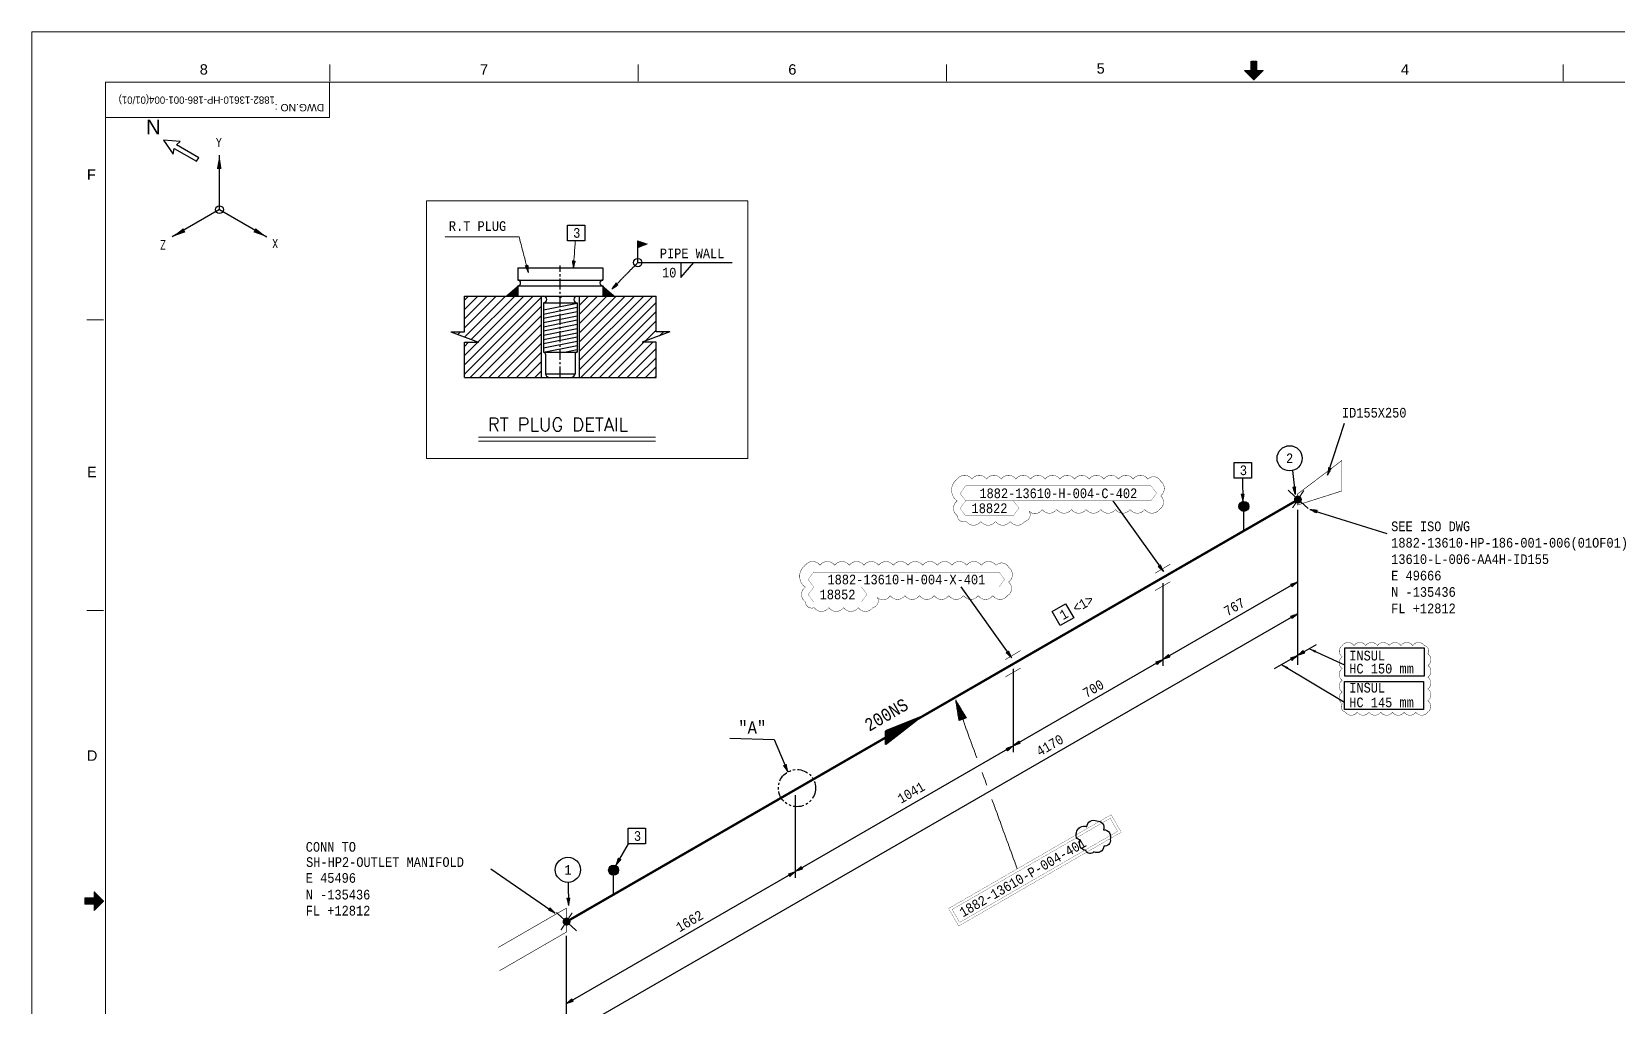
# Model space of a CAD drawing. Header units: inches. Extents: x 1047 to 1888, y -10 to 584.
# Drawn here: x 1047 to 1588, y 251 to 584 of the extents above; entities that cross this region are included whole.
import ezdxf
from ezdxf.enums import TextEntityAlignment as Align

# ---------------------------------------------------------------- set-up
doc = ezdxf.new("R2010")
doc.units = ezdxf.units.IN
doc.header["$MEASUREMENT"] = 0
for name, pattern in [('CENTER', [2, 1.25, -0.25, 0.25, -0.25]), ('Dashed', [4.18782, 2.09391, -2.09391]), ('PHANTOM2', [1.25, 0.625, -0.125, 0.125, -0.125, 0.125, -0.125]), ('Solid', [1, 1, 0])]:
    doc.linetypes.add(name, pattern=pattern)
for name, color, linetype in [('1', 7, 'Continuous'), ('2', 2, 'Continuous'), ('3', 7, 'Continuous'), ('4', 7, 'Continuous'), ('BG 0 -1', 7, 'Continuous'), ('Border', 7, 'Continuous'), ('CO', 7, 'Continuous'), ('DIM-LINES', 7, 'Continuous'), ('DIM-TEXT', 7, 'Continuous'), ('FITTINGS', 7, 'Continuous'), ('FRAME', 7, 'Continuous'), ('ISO-TEXT', 7, 'Continuous'), ('NOZZLES', 7, 'Continuous'), ('Rev.4', 6, 'Continuous'), ('WELDS', 7, 'Continuous')]:
    doc.layers.add(name, color=color, linetype=linetype)
for name, color, linetype, lineweight in [('materialLabel', 2, 'Solid', 13), ('spool', 2, 'Solid', 13), ('weldCyanLabel', 4, 'Solid', 13), ('weldDimension', 2, 'Solid', 13)]:
    doc.layers.add(name, color=color, linetype=linetype, lineweight=lineweight)
doc.styles.add('Arial', font='arial.ttf')
doc.styles.add('fixedText', font='MONOTXT8.shx', dxfattribs={"width": 0.85})
doc.styles.add('MONOTXT', font='MONOTXT.shx', dxfattribs={"width": 0.8})
doc.styles.add('ROMANS', font='romans.shx', dxfattribs={"width": 0.8})
doc.styles.get("Standard").update_dxf_attribs({"font": 'arial.ttf'})
doc.dimstyles.new('ISO-25', dxfattribs={"dimtxt": 2.5, "dimasz": 2.5, "dimexe": 1.25, "dimexo": 0.625, "dimtad": 1, "dimtxsty": 'Standard', "dimcen": 2.5, "dimclre": 4, "dimadec": 0, "dimazin": 0, "dimtfac": 1, "dimtmove": 0, "dimatfit": 3, "dimfxl": 1, "dimarcsym": 0})

# ---------------------------------------------------------------- blocks, each defined once
blk = doc.blocks.new('block35')
at = {"layer": 'FITTINGS', "color": 2, "linetype": 'ByBlock', "const_width": 0.2}
for points in [[(-5.2, -3.1), (0, 0)], [(0, -6), (-5.2, -9)]]:
    blk.add_lwpolyline(points, dxfattribs=at)
at = {"flags": 1}
for tag in ['Tag', 'Pipe Ref', 'Description', 'UCI', 'Key']:
    blk.add_attdef(tag, (0, 0), '', height=1, dxfattribs=at)
blk = doc.blocks.new('block36')
at = {"layer": 'FITTINGS', "color": 2, "linetype": 'ByBlock', "const_width": 0.2}
for points in [[(-5.2, -3.1), (0, 0)], [(0, -6), (-5.2, -9)]]:
    blk.add_lwpolyline(points, dxfattribs=at)
at = {"flags": 1}
for tag in ['Tag', 'Pipe Ref', 'Description', 'UCI', 'Key']:
    blk.add_attdef(tag, (0, 0), '', height=1, dxfattribs=at)
blk = doc.blocks.new('block48')
at = {"layer": 'FITTINGS', "color": 2, "linetype": 'ByBlock', "const_width": 0.4}
for points in [[(-9.5, -5.4), (0, 2)], [(-9.5, -5.4), (0, 0)], [(-8.6, -4.9), (0, 1.7)], [(-7.6, -4.3), (0, 1.5)], [(-6.7, -3.7), (0, 1.2)], [(-5.8, -3.3), (0, 1)], [(-4.9, -2.7), (0, 0.8)], [(-4, -2.2), (0, 0.5)], [(-3.1, -1.7), (0, 0.3)], [(0, -0.1), (-3.1, -1.7)], [(0, 2), (0, 0)], [(0, 1.7), (0, -1.6)], [(0, 1.5), (0, -1.5)], [(0, 1.2), (0, -1.3)], [(0, 1), (0, -1)], [(0, 0.8), (0, -0.8)], [(0, 0.5), (0, -0.6)], [(0, 0.3), (0, -0.3)], [(0, 0), (0, -0.1)], [(0, -1.6), (-9.5, -5.4)], [(0, -1.5), (-8.6, -4.9)], [(0, -1.3), (-7.6, -4.3)], [(0, -1), (-6.7, -3.7)], [(0, -0.8), (-5.8, -3.3)], [(0, -0.6), (-4.9, -2.7)], [(0, -0.3), (-4, -2.2)]]:
    blk.add_lwpolyline(points, dxfattribs=at)
at = {"flags": 1}
for tag in ['Pipe Ref', 'Description']:
    blk.add_attdef(tag, (0, 0), '', height=1, dxfattribs=at)

msp = doc.modelspace()

# ---------------------------------------------------------------- hatches: boundary and pattern name
at = {"linetype": 'Continuous'}
for points in [[(1460.49, 423.69), (1460.64, 423.68), (1460.79, 423.66), (1460.93, 423.63), (1461.07, 423.58), (1461.21, 423.53), (1461.34, 423.46), (1461.47, 423.38), (1461.58, 423.29), (1461.69, 423.19), (1461.79, 423.08), (1461.88, 422.96), (1461.96, 422.84), (1462.03, 422.71), (1462.09, 422.57), (1462.13, 422.43), (1462.16, 422.29), (1462.18, 422.14), (1462.19, 421.99), (1462.18, 421.84), (1462.16, 421.7), (1462.13, 421.55), (1462.09, 421.41), (1462.03, 421.27), (1461.96, 421.14), (1461.88, 421.02), (1461.79, 420.9), (1461.69, 420.79), (1461.58, 420.69), (1461.47, 420.6), (1461.34, 420.52), (1461.21, 420.45), (1461.07, 420.4), (1460.93, 420.35), (1460.79, 420.32), (1460.64, 420.3), (1460.49, 420.3), (1460.35, 420.3), (1460.2, 420.32), (1460.05, 420.35), (1459.91, 420.4), (1459.78, 420.45), (1459.65, 420.52), (1459.52, 420.6), (1459.4, 420.69), (1459.29, 420.79), (1459.19, 420.9), (1459.1, 421.02), (1459.03, 421.14), (1458.96, 421.27), (1458.9, 421.41), (1458.86, 421.55), (1458.82, 421.7), (1458.8, 421.84), (1458.8, 421.99), (1458.8, 422.14), (1458.82, 422.29), (1458.86, 422.43), (1458.9, 422.57), (1458.96, 422.71), (1459.03, 422.84), (1459.1, 422.96), (1459.19, 423.08), (1459.29, 423.19), (1459.4, 423.29), (1459.52, 423.38), (1459.65, 423.46), (1459.78, 423.53), (1459.91, 423.58), (1460.05, 423.63), (1460.2, 423.66), (1460.35, 423.68)], [(1245.57, 299.6), (1245.71, 299.59), (1245.86, 299.57), (1246.01, 299.54), (1246.15, 299.5), (1246.28, 299.44), (1246.41, 299.37), (1246.54, 299.29), (1246.66, 299.2), (1246.77, 299.1), (1246.87, 298.99), (1246.96, 298.87), (1247.03, 298.75), (1247.1, 298.62), (1247.16, 298.48), (1247.2, 298.34), (1247.24, 298.2), (1247.26, 298.05), (1247.26, 297.9), (1247.26, 297.75), (1247.24, 297.61), (1247.2, 297.46), (1247.16, 297.32), (1247.1, 297.19), (1247.03, 297.05), (1246.96, 296.93), (1246.87, 296.81), (1246.77, 296.7), (1246.66, 296.6), (1246.54, 296.51), (1246.41, 296.43), (1246.28, 296.37), (1246.15, 296.31), (1246.01, 296.26), (1245.86, 296.23), (1245.71, 296.21), (1245.57, 296.21), (1245.42, 296.21), (1245.27, 296.23), (1245.13, 296.26), (1244.99, 296.31), (1244.85, 296.37), (1244.72, 296.43), (1244.59, 296.51), (1244.48, 296.6), (1244.37, 296.7), (1244.27, 296.81), (1244.18, 296.93), (1244.1, 297.05), (1244.03, 297.19), (1243.97, 297.32), (1243.93, 297.46), (1243.9, 297.61), (1243.88, 297.75), (1243.87, 297.9), (1243.88, 298.05), (1243.9, 298.2), (1243.93, 298.34), (1243.97, 298.48), (1244.03, 298.62), (1244.1, 298.75), (1244.18, 298.87), (1244.27, 298.99), (1244.37, 299.1), (1244.48, 299.2), (1244.59, 299.29), (1244.72, 299.37), (1244.85, 299.44), (1244.99, 299.5), (1245.13, 299.54), (1245.27, 299.57), (1245.42, 299.59)]]:
    msp.add_hatch(color=2, dxfattribs=at).paths.add_polyline_path(points)
at = {"layer": '4'}
h = msp.add_hatch(dxfattribs=at)
h.set_pattern_fill('ANSI31', color=4, scale=0.7, style=0)
h.set_pattern_definition([(45, (4501.5323, -12535.5557), (-1.57154482, 1.57154482), [])])
h.paths.add_polyline_path([(1255.32, 477.97), (1264.75, 481.51), (1260.04, 481.51), (1260.04, 493.67), (1234.04, 493.67), (1233.88, 493.5), (1233.88, 465.97), (1259.9, 465.97), (1260.04, 466.11), (1260.04, 477.97)])
h.paths.add_polyline_path([(1199.46, 477.97), (1194.74, 477.97), (1194.74, 465.97), (1220.9, 465.97), (1220.9, 493.67), (1194.74, 493.67), (1194.74, 481.51), (1190.03, 481.51)])
at = {"layer": 'weldCyanLabel'}
h = msp.add_hatch(color=2, dxfattribs=at)
h.dxf.hatch_style = 1
h.paths.add_polyline_path([(1253.8, 512.54), (1253.8, 510.27), (1257, 511.49)])
at = {"layer": 'WELDS'}
h = msp.add_hatch(color=2, dxfattribs=at)
edge = h.paths.add_edge_path(flags=0)
edge.add_arc((1478.91, 424.31), 1.38, 180, 540, ccw=False)
h = msp.add_hatch(color=2, dxfattribs=at)
edge = h.paths.add_edge_path(flags=0)
edge.add_arc((1229.54, 280.34), 1.38, 180, 540, ccw=False)

# ---------------------------------------------------------------- linework, layer by layer
at = {"color": 2}
for p, q in [((1212.87, 497.24), (1212.87, 493.67)), ((1241.91, 497.24), (1241.91, 493.67)), ((1460.49, 413.69), (1460.49, 421.6)), ((1245.57, 289.6), (1245.57, 297.51))]:
    msp.add_line(p, q, dxfattribs=at)
at = {"color": 2, "linetype": 'Continuous'}
for centre in [(1460.49, 421.99), (1245.57, 297.9)]:
    msp.add_circle(centre, 1.7, dxfattribs=at)
at = {"layer": '1', "color": 1, "linetype": 'CENTER', "ltscale": 3}
msp.add_line((1227.39, 465.97), (1227.39, 504.22), dxfattribs=at)
at = {"layer": '1', "color": 1}
msp.add_lwpolyline([(1403.46, 310.68, -0.520567), (1406.92, 312.69, -0.520567), (1410.38, 314.7, -0.520567), (1412.68, 311.7, -0.520567), (1414.92, 308.38, -0.520567), (1412.76, 306.09, -0.520567), (1409.29, 304.1, -0.520567), (1406.55, 304.57, -0.520567), (1404.75, 308.14, -0.520567)], format="xyb", close=True, dxfattribs=at)
at = {"layer": '2', "color": 4}
msp.add_line((1489.06, 432.69), (1494.78, 450.33), dxfattribs=at)
at = {"layer": '2', "color": 2}
for p, q in [((1285.2, 342.95), (1300.29, 342.46)), ((1307.58, 295.29), (1307.58, 323.43))]:
    msp.add_line(p, q, dxfattribs=at)
at = {"layer": '2', "color": 4}
for points in [[(1229.82, 517.94), (1235.72, 517.94), (1235.72, 512.58), (1229.82, 512.58)], [(1457.15, 436.98), (1463.05, 436.98), (1463.05, 431.62), (1457.15, 431.62)], [(1395.12, 386.13), (1399.68, 388.76), (1402.46, 383.96), (1397.89, 381.32)], [(1494.91, 373.69), (1521.97, 373.69), (1521.97, 364.1), (1494.91, 364.1)], [(1494.84, 362.24), (1521.69, 362.24), (1521.69, 352.72), (1494.84, 352.72)], [(1250.53, 312.21), (1256.43, 312.21), (1256.43, 306.85), (1250.53, 306.85)]]:
    msp.add_lwpolyline(points, close=True, dxfattribs=at)
for centre in [(1476.1, 438.41), (1229.99, 298.03)]:
    msp.add_circle(centre, 4.29, dxfattribs=at)
at = {"layer": '2', "color": 3, "linetype": 'PHANTOM2', "ltscale": 6}
msp.add_circle((1308.1, 325.88), 6.34, dxfattribs=at)
at = {"layer": '3', "color": 2}
for p, q in [((1253.8, 505.14), (1253.8, 512.54)), ((1253.8, 505.14), (1286.01, 505.14)), ((1268.45, 500.04), (1272.98, 505.14)), ((1268.45, 505.14), (1268.45, 500.04))]:
    msp.add_line(p, q, dxfattribs=at)
at = {"layer": '3', "color": 3}
for p, q in [((1212.87, 503.33), (1212.87, 499.21)), ((1212.87, 503.33), (1241.91, 503.33)), ((1241.91, 503.33), (1241.91, 499.21)), ((1212.87, 499.21), (1241.91, 499.21)), ((1194.74, 481.51), (1194.74, 493.67)), ((1194.74, 493.67), (1260.04, 493.67)), ((1212.87, 497.24), (1241.91, 497.24)), ((1220.9, 493.67), (1220.9, 465.97)), ((1233.88, 493.67), (1233.88, 465.97)), ((1260.04, 481.51), (1260.04, 493.67)), ((1221.62, 491.41), (1233.11, 491.41)), ((1221.62, 491.41), (1221.62, 474.64)), ((1221.62, 489.06), (1233.11, 491.35)), ((1221.62, 487.61), (1233.11, 489.91)), ((1221.62, 486.17), (1233.11, 488.46)), ((1221.62, 484.73), (1233.11, 487.02)), ((1233.11, 491.41), (1233.11, 474.64)), ((1190.03, 481.51), (1194.74, 481.51)), ((1190.03, 481.51), (1199.46, 477.97)), ((1221.62, 483.29), (1233.11, 485.58)), ((1221.62, 481.85), (1233.11, 484.14)), ((1221.62, 480.4), (1233.11, 482.7)), ((1221.62, 478.96), (1233.11, 481.25)), ((1264.75, 481.51), (1255.32, 477.97)), ((1264.75, 481.51), (1260.04, 481.51)), ((1194.74, 477.97), (1199.46, 477.97)), ((1194.74, 465.97), (1194.74, 477.97)), ((1221.62, 477.52), (1233.11, 479.81)), ((1221.62, 476.08), (1233.11, 478.37)), ((1221.62, 474.64), (1233.11, 476.93)), ((1260.04, 477.97), (1255.32, 477.97)), ((1260.04, 465.97), (1260.04, 477.97)), ((1221.62, 474.64), (1233.11, 474.64)), ((1222.32, 473.94), (1222.32, 467.26)), ((1228.85, 474.64), (1233.11, 475.49)), ((1232.46, 473.94), (1232.46, 467.26)), ((1194.74, 465.97), (1260.04, 465.97)), ((1222.32, 467.26), (1232.46, 467.26))]:
    msp.add_line(p, q, dxfattribs=at)
at = {"layer": '3'}
msp.add_line((1223.51, 465.97), (1231.26, 465.97), dxfattribs=at)
at = {"layer": '3', "color": 3}
msp.add_lwpolyline([(1227.1, 493.67, 0.589, 0.589, 1.191456), (1227.68, 493.67, 0, 0, 0)], format="xyseb", dxfattribs=at)
for centre, radius, start, end in [((1212.87, 498.23), 0.982, 270, 90), ((1241.91, 498.23), 0.982, 90, 270), ((1221.62, 492.54), 1.13, 270, 90), ((1233.11, 492.54), 1.13, 90, 270), ((1221.62, 473.94), 0.7, 0, 90), ((1233.16, 473.94), 0.703, 93.9739, 179.9026), ((1224.03, 467.66), 1.76, 193.1432, 252.9181), ((1230.75, 467.66), 1.76, 287.0819, 346.8568)]:
    msp.add_arc(centre, radius, start, end, dxfattribs=at)
at = {"layer": '4', "color": 2}
for points in [[(1432.83, 395.75), (1432.88, 367.6)], [(1381.84, 366.59), (1381.78, 338.11)]]:
    msp.add_lwpolyline(points, dxfattribs=at)
msp.add_circle((1253.8, 505.14), 1.44, dxfattribs=at)
at = {"layer": '4', "color": 4}
for points in [[(1212.87, 497.29), (1208.63, 493.67), (1212.87, 493.67)], [(1241.91, 497.29), (1246.15, 493.67), (1241.91, 493.67)]]:
    msp.add_solid(points, dxfattribs=at)
at = {"layer": 'BG 0 -1', "color": 7, "linetype": 'Continuous', "lineweight": 9}
for p, q in [((1047.14, -10.07), (1047.14, 583.93)), ((1047.14, 583.93), (1888.14, 583.93)), ((1462.84, 570.66), (1462.84, 573.84)), ((1462.84, 573.81), (1464.96, 571.68)), ((1462.84, 573.68), (1464.96, 571.56)), ((1462.84, 573.56), (1464.96, 571.43)), ((1462.84, 573.43), (1464.96, 571.31)), ((1462.84, 573.31), (1464.96, 571.18)), ((1462.84, 573.18), (1464.96, 571.06)), ((1462.92, 573.84), (1464.96, 571.81)), ((1463.05, 573.84), (1464.96, 571.93)), ((1463.18, 573.84), (1464.96, 572.06)), ((1463.3, 573.84), (1464.96, 572.18)), ((1463.43, 573.84), (1464.96, 572.31)), ((1463.55, 573.84), (1464.96, 572.43)), ((1463.68, 573.84), (1464.96, 572.56)), ((1463.8, 573.84), (1464.96, 572.68)), ((1463.91, 567.49), (1463.91, 573.14)), ((1463.93, 573.84), (1464.96, 572.81)), ((1464.05, 573.84), (1464.96, 572.93)), ((1464.18, 573.84), (1464.96, 573.06)), ((1464.3, 573.84), (1464.96, 573.18)), ((1464.43, 573.84), (1464.96, 573.31)), ((1464.55, 573.84), (1464.96, 573.43)), ((1464.68, 573.84), (1464.96, 573.56)), ((1464.8, 573.84), (1464.96, 573.68)), ((1464.93, 573.84), (1464.96, 573.81)), ((1464.96, 570.66), (1464.96, 573.84)), ((1148.84, 567.1), (1148.84, 572.76)), ((1253.97, 567.1), (1253.97, 572.76)), ((1359.09, 567.1), (1359.09, 572.76)), ((1460.72, 570.66), (1462.84, 570.66)), ((1463.9, 567.48), (1460.72, 570.66)), ((1460.73, 570.66), (1463.91, 567.49)), ((1460.86, 570.66), (1463.97, 567.55)), ((1460.98, 570.66), (1464.03, 567.61)), ((1461.11, 570.66), (1464.09, 567.67)), ((1461.23, 570.66), (1464.16, 567.74)), ((1461.36, 570.66), (1464.22, 567.8)), ((1461.48, 570.66), (1464.28, 567.86)), ((1461.61, 570.66), (1464.34, 567.92)), ((1461.73, 570.66), (1464.41, 567.99)), ((1461.86, 570.66), (1464.47, 568.05)), ((1461.98, 570.66), (1464.53, 568.11)), ((1462.11, 570.66), (1464.59, 568.17)), ((1462.23, 570.66), (1464.66, 568.24)), ((1462.36, 570.66), (1464.72, 568.3)), ((1462.48, 570.66), (1464.78, 568.36)), ((1462.61, 570.66), (1464.84, 568.42)), ((1462.73, 570.66), (1464.91, 568.49)), ((1462.84, 573.06), (1464.96, 570.93)), ((1462.84, 572.93), (1464.96, 570.81)), ((1462.84, 572.81), (1464.96, 570.68)), ((1462.84, 572.68), (1465.97, 569.55)), ((1462.84, 572.56), (1465.91, 569.49)), ((1462.84, 572.43), (1465.85, 569.42)), ((1462.84, 572.3), (1465.78, 569.36)), ((1462.84, 572.18), (1465.72, 569.3)), ((1462.84, 572.05), (1465.66, 569.24)), ((1462.84, 571.93), (1465.59, 569.17)), ((1462.84, 571.8), (1465.53, 569.11)), ((1462.84, 571.68), (1465.47, 569.05)), ((1462.84, 571.55), (1465.41, 568.99)), ((1462.84, 571.43), (1465.34, 568.92)), ((1462.84, 571.3), (1465.28, 568.86)), ((1462.84, 571.18), (1465.22, 568.8)), ((1462.84, 571.05), (1465.16, 568.74)), ((1462.84, 570.93), (1465.09, 568.67)), ((1462.84, 570.8), (1465.03, 568.61)), ((1462.84, 570.68), (1464.97, 568.55)), ((1467.08, 570.66), (1463.9, 567.48)), ((1464.96, 570.66), (1467.08, 570.66)), ((1464.98, 570.66), (1466.03, 569.61)), ((1465.11, 570.66), (1466.1, 569.67)), ((1465.23, 570.66), (1466.16, 569.74)), ((1465.36, 570.66), (1466.22, 569.8)), ((1465.48, 570.66), (1466.28, 569.86)), ((1465.61, 570.66), (1466.35, 569.92)), ((1465.73, 570.66), (1466.41, 569.99)), ((1465.86, 570.66), (1466.47, 570.05)), ((1465.98, 570.66), (1466.53, 570.11)), ((1466.11, 570.66), (1466.6, 570.17)), ((1466.23, 570.66), (1466.66, 570.24)), ((1466.36, 570.66), (1466.72, 570.3)), ((1466.48, 570.66), (1466.78, 570.36)), ((1466.61, 570.66), (1466.85, 570.42)), ((1466.73, 570.66), (1466.91, 570.49)), ((1466.86, 570.66), (1466.97, 570.55)), ((1466.98, 570.66), (1467.03, 570.61)), ((1569.34, 567.1), (1569.34, 572.76)), ((1863.08, 566.67), (1072.26, 566.67)), ((1072.26, 566.67), (1072.26, 8.03)), ((1148.67, 554.7), (1148.67, 566.67)), ((1148.67, 554.7), (1072.26, 554.7)), ((1071.63, 485.64), (1065.97, 485.64)), ((1071.63, 386.5), (1065.97, 386.5)), ((1065.28, 286.88), (1066.82, 288.41)), ((1065.28, 286.75), (1066.94, 288.41)), ((1065.28, 286.63), (1067.07, 288.41)), ((1065.28, 286.5), (1067.19, 288.41)), ((1065.28, 286.38), (1067.32, 288.41)), ((1065.28, 288.41), (1065.28, 286.29)), ((1065.28, 288.38), (1065.32, 288.41)), ((1065.28, 288.25), (1065.44, 288.41)), ((1065.28, 288.13), (1065.57, 288.41)), ((1065.28, 288), (1065.69, 288.41)), ((1065.28, 287.88), (1065.82, 288.41)), ((1065.28, 287.75), (1065.94, 288.41)), ((1065.28, 287.63), (1066.07, 288.41)), ((1065.28, 287.5), (1066.19, 288.41)), ((1065.28, 287.38), (1066.32, 288.41)), ((1065.28, 287.25), (1066.44, 288.41)), ((1065.28, 287.13), (1066.57, 288.41)), ((1065.28, 287), (1066.69, 288.41)), ((1068.46, 288.41), (1065.28, 288.41)), ((1065.32, 286.29), (1067.44, 288.41)), ((1065.44, 286.29), (1067.57, 288.41)), ((1065.57, 286.29), (1067.69, 288.41)), ((1065.69, 286.29), (1067.82, 288.41)), ((1065.82, 286.29), (1067.94, 288.41)), ((1065.94, 286.29), (1068.07, 288.41)), ((1066.07, 286.29), (1068.19, 288.41)), ((1066.19, 286.29), (1068.32, 288.41)), ((1066.32, 286.29), (1068.44, 288.41)), ((1066.44, 286.29), (1069.58, 289.42)), ((1066.57, 286.29), (1069.64, 289.36)), ((1066.69, 286.29), (1069.7, 289.3)), ((1066.82, 286.29), (1069.76, 289.24)), ((1066.94, 286.29), (1069.83, 289.17)), ((1067.07, 286.29), (1069.89, 289.11)), ((1067.19, 286.29), (1069.95, 289.05)), ((1067.32, 286.29), (1070.01, 288.99)), ((1067.44, 286.29), (1070.08, 288.92)), ((1067.57, 286.29), (1070.14, 288.86)), ((1067.69, 286.29), (1070.2, 288.8)), ((1067.82, 286.29), (1070.26, 288.74)), ((1067.94, 286.29), (1070.33, 288.67)), ((1068.07, 286.29), (1070.39, 288.61)), ((1068.2, 286.29), (1070.45, 288.55)), ((1068.32, 286.29), (1070.51, 288.49)), ((1068.45, 286.29), (1070.58, 288.42)), ((1068.46, 290.54), (1071.65, 287.35)), ((1068.46, 288.41), (1068.46, 290.54)), ((1068.46, 290.44), (1068.51, 290.49)), ((1068.46, 290.31), (1068.58, 290.42)), ((1068.46, 290.19), (1068.64, 290.36)), ((1068.46, 290.06), (1068.7, 290.3)), ((1068.46, 289.94), (1068.76, 290.24)), ((1068.46, 289.81), (1068.83, 290.17)), ((1068.46, 289.69), (1068.89, 290.11)), ((1068.46, 289.56), (1068.95, 290.05)), ((1068.46, 289.44), (1069.01, 289.99)), ((1068.46, 289.31), (1069.08, 289.92)), ((1068.46, 289.19), (1069.14, 289.86)), ((1068.46, 289.06), (1069.2, 289.8)), ((1068.46, 288.94), (1069.26, 289.74)), ((1068.46, 288.81), (1069.33, 289.67)), ((1068.46, 288.69), (1069.39, 289.61)), ((1068.46, 288.56), (1069.45, 289.55)), ((1068.46, 288.44), (1069.51, 289.49)), ((1068.46, 286.18), (1070.64, 288.36)), ((1068.46, 286.06), (1070.7, 288.3)), ((1068.46, 285.93), (1070.76, 288.24)), ((1068.46, 285.81), (1070.83, 288.17)), ((1068.46, 285.68), (1070.89, 288.11)), ((1068.46, 285.56), (1070.95, 288.05)), ((1068.46, 285.43), (1071.01, 287.99)), ((1068.46, 285.31), (1071.08, 287.92)), ((1068.46, 285.18), (1071.14, 287.86)), ((1068.46, 285.06), (1071.2, 287.8)), ((1068.46, 284.93), (1071.26, 287.74)), ((1068.46, 284.81), (1071.33, 287.67)), ((1068.46, 284.68), (1071.39, 287.61)), ((1068.46, 284.56), (1071.45, 287.55)), ((1068.46, 284.43), (1071.51, 287.49)), ((1068.46, 284.31), (1071.58, 287.42)), ((1068.46, 284.18), (1071.64, 287.36)), ((1071.65, 287.35), (1068.46, 284.17)), ((1068.46, 286.29), (1065.28, 286.29)), ((1068.46, 284.17), (1068.46, 286.29))]:
    msp.add_line(p, q, dxfattribs=at)
at = {"layer": 'CO', "color": 2, "linetype": 'Continuous'}
for p, q in [((1233.88, 493.5), (1234.04, 493.67)), ((1259.9, 465.97), (1260.04, 466.11))]:
    msp.add_line(p, q, dxfattribs=at)
at = {"layer": 'DIM-LINES', "color": 4}
for p, q in [((1477.03, 434.23), (1477.96, 426.09)), ((1460.08, 431.62), (1460.12, 423.63)), ((1415.84, 423.91), (1433.12, 399.73)), ((1482.99, 420.96), (1509.25, 412.77)), ((1478.81, 396.25), (1229.41, 252.32)), ((1364.03, 394.5), (1381.31, 370.33)), ((1478.81, 385.37), (1229.31, 241.42)), ((1485.12, 374.77), (1470.78, 366.55)), ((1300.29, 342.46), (1305, 331.45)), ((1250.51, 306.85), (1246.37, 299.58)), ((1203.75, 298.4), (1225.65, 283.19)), ((1230.05, 293.74), (1230.21, 285.82))]:
    msp.add_line(p, q, dxfattribs=at)
at = {"layer": 'DIM-LINES', "color": 2}
for p, q in [((1478.81, 420.8), (1478.81, 367.93)), ((1229.41, 275.51), (1229.41, 239.34))]:
    msp.add_line(p, q, dxfattribs=at)
at = {"layer": 'FITTINGS', "color": 2, "linetype": 'Dashed', "const_width": 0.2}
for points in [[(1493.9, 437.64), (1478.82, 426.22), (1478.83, 422.47), (1493.91, 427.26), (1493.9, 437.64)], [(1206.2, 271.5), (1229.41, 284.9), (1229.41, 276.73), (1206.66, 263.59)]]:
    msp.add_lwpolyline(points, dxfattribs=at)
at = {"layer": 'FRAME', "color": 2, "linetype": 'Continuous', "lineweight": 30}
for p, q in [((1092.14, 546.92), (1095.34, 542.12)), ((1097.74, 546.52), (1092.14, 546.92)), ((1096.54, 545.32), (1097.74, 546.52)), ((1095.34, 542.12), (1095.74, 544.12)), ((1095.74, 544.12), (1103.34, 539.72)), ((1104.14, 540.92), (1096.54, 545.32)), ((1103.34, 539.72), (1104.14, 540.92)), ((1111.16, 523.22), (1111.16, 541.83)), ((1111.16, 523.22), (1111.16, 541.83)), ((1111.16, 523.22), (1095.04, 513.92)), ((1111.16, 523.22), (1095.04, 513.92)), ((1111.16, 523.22), (1127.28, 513.92)), ((1111.16, 523.22), (1127.28, 513.92))]:
    msp.add_line(p, q, dxfattribs=at)
msp.add_circle((1111.16, 523.22), 1.33, dxfattribs=at)
msp.add_circle((1111.16, 523.22), 1.33, dxfattribs=at)
for points in [[(1110.29, 537.1), (1111.87, 537.07), (1111.16, 541.83)], [(1110.29, 537.1), (1111.87, 537.07), (1111.16, 541.83)], [(1099.58, 515.53), (1098.81, 516.91), (1095.04, 513.92)], [(1099.58, 515.53), (1098.81, 516.91), (1095.04, 513.92)], [(1122.74, 515.53), (1123.51, 516.91), (1127.28, 513.92)], [(1122.74, 515.53), (1123.51, 516.91), (1127.28, 513.92)]]:
    msp.add_solid(points, dxfattribs=at)
at = {"layer": 'ISO-TEXT', "color": 2, "linetype": 'ByBlock', "const_width": 0.08, "flags": 128}
for points in [[(1365.62, 423.9), (1363.72, 426.4), (1365.62, 429), (1428.82, 429), (1430.72, 426.5), (1428.82, 423.9)], [(1365.62, 418.8), (1363.72, 421.3), (1365.62, 423.9), (1381.88, 423.9), (1383.78, 421.4), (1381.88, 418.8)], [(1313.81, 394.49), (1311.91, 396.99), (1313.81, 399.59), (1377.01, 399.59), (1378.91, 397.09), (1377.01, 394.49)], [(1313.81, 389.39), (1311.91, 391.89), (1313.81, 394.49), (1330.07, 394.49), (1331.97, 391.99), (1330.07, 389.39)], [(1363.25, 278.84), (1359.8, 284.82), (1415.23, 316.82), (1418.68, 310.84)], [(1363.58, 280.07), (1361.03, 284.49), (1414.9, 315.59), (1417.45, 311.17)]]:
    msp.add_lwpolyline(points, close=True, dxfattribs=at)
at = {"layer": 'materialLabel', "color": 4, "flags": 128}
for points in [[(1213.33, 513.97), (1216.52, 501.74)], [(1232.52, 512.53), (1231.84, 503.23)], [(1216.52, 501.74), (1216.36, 504.28), (1215.4, 504.02), (1216.52, 501.74), (1216.39, 502.22), (1216.26, 504.25), (1215.49, 504.04), (1216.39, 502.22), (1216.27, 502.7), (1216.17, 504.22), (1215.59, 504.07), (1216.27, 502.7), (1216.14, 503.18), (1216.07, 504.2), (1215.69, 504.1), (1216.14, 503.18), (1216.01, 503.67), (1215.98, 504.17), (1215.78, 504.12), (1216.01, 503.67)], [(1231.84, 503.23), (1232.5, 505.68), (1231.51, 505.75), (1231.84, 503.23), (1231.87, 503.72), (1232.4, 505.69), (1231.61, 505.74), (1231.87, 503.72), (1231.91, 504.22), (1232.3, 505.69), (1231.71, 505.73), (1231.91, 504.22), (1231.94, 504.72), (1232.2, 505.7), (1231.81, 505.73), (1231.94, 504.72), (1231.97, 505.22), (1232.1, 505.71), (1231.91, 505.72), (1231.97, 505.22)], [(1253.8, 505.14), (1244.97, 496.09)], [(1244.97, 496.09), (1247.06, 497.54), (1246.35, 498.23), (1244.97, 496.09), (1245.32, 496.45), (1246.99, 497.61), (1246.42, 498.16), (1245.32, 496.45), (1245.67, 496.81), (1246.92, 497.68), (1246.49, 498.09), (1245.67, 496.81), (1246.01, 497.17), (1246.85, 497.75), (1246.56, 498.02), (1246.01, 497.17), (1246.36, 497.53), (1246.78, 497.82), (1246.63, 497.96), (1246.36, 497.53)]]:
    msp.add_lwpolyline(points, dxfattribs=at)
at = {"layer": 'NOZZLES', "const_width": 0.8}
msp.add_lwpolyline([(1229.41, 280.25), (1478.95, 424.31)], dxfattribs=at)
at = {"layer": 'Rev.4', "color": 1, "const_width": 0.132}
for points in [[(1362.76, 431.29, -0.520567), (1367.76, 431.29, -0.520567), (1372.76, 431.29, -0.520567), (1377.76, 431.29, -0.520567), (1382.76, 431.29, -0.520567), (1387.76, 431.29, -0.520567), (1392.76, 431.29, -0.520567), (1397.76, 431.29, -0.520567), (1402.76, 431.29, -0.520567), (1407.76, 431.29, -0.520567), (1412.76, 431.29, -0.520567), (1417.76, 431.29, -0.520567), (1422.76, 431.29, -0.520567), (1427.76, 431.29, -0.520567), (1432.07, 430.6, -0.520567), (1432.07, 425.6, -0.520567), (1431.7, 420.97, -0.520567), (1426.7, 420.97, -0.520567), (1421.7, 420.97, -0.520567), (1416.7, 420.97, -0.520567), (1411.7, 420.97, -0.520567), (1406.7, 420.97, -0.520567), (1401.7, 420.97, -0.520567), (1396.7, 420.97, -0.520567), (1391.7, 420.97, -0.520567), (1387.27, 420.4, -0.520567), (1385.8, 416.87, -0.520567), (1380.8, 416.87, -0.520567), (1375.8, 416.87, -0.520567), (1370.8, 416.87, -0.520567), (1365.8, 416.87, -0.520567), (1362.76, 418.83, -0.520567), (1362.76, 423.83, -0.520567), (1362.76, 431.29, -0.520567)], [(1310.95, 401.89, -0.520567), (1315.95, 401.89, -0.520567), (1320.95, 401.89, -0.520567), (1325.95, 401.89, -0.520567), (1330.95, 401.89, -0.520567), (1335.95, 401.89, -0.520567), (1340.95, 401.89, -0.520567), (1345.95, 401.89, -0.520567), (1350.95, 401.89, -0.520567), (1355.95, 401.89, -0.520567), (1360.95, 401.89, -0.520567), (1365.95, 401.89, -0.520567), (1370.95, 401.89, -0.520567), (1375.95, 401.89, -0.520567), (1380.26, 401.2, -0.520567), (1380.26, 396.2, -0.520567), (1379.89, 391.57, -0.520567), (1374.89, 391.57, -0.520567), (1369.89, 391.57, -0.520567), (1364.89, 391.57, -0.520567), (1359.89, 391.57, -0.520567), (1354.89, 391.57, -0.520567), (1349.89, 391.57, -0.520567), (1344.89, 391.57, -0.520567), (1339.89, 391.57, -0.520567), (1335.46, 391, -0.520567), (1333.99, 387.47, -0.520567), (1328.99, 387.47, -0.520567), (1323.99, 387.47, -0.520567), (1318.99, 387.47, -0.520567), (1313.99, 387.47, -0.520567), (1310.95, 389.43, -0.520567), (1310.95, 394.43, -0.520567), (1310.95, 401.89, -0.520567)]]:
    msp.add_lwpolyline(points, format="xyb", dxfattribs=at)
msp.add_lwpolyline([(1494.04, 374.52, -0.520567), (1498.04, 374.52, -0.520567), (1502.04, 374.52, -0.520567), (1506.04, 374.52, -0.520567), (1510.04, 374.52, -0.520567), (1514.04, 374.52, -0.520567), (1518.04, 374.52, -0.520567), (1522.04, 374.52, -0.520567), (1523.23, 371.71, -0.520567), (1523.23, 367.71, -0.520567), (1523.23, 363.71, -0.520567), (1523.23, 359.71, -0.520567), (1523.23, 355.71, -0.520567), (1523.16, 351.79, -0.520567), (1519.16, 351.79, -0.520567), (1515.16, 351.79, -0.520567), (1511.16, 351.79, -0.520567), (1507.16, 351.79, -0.520567), (1503.16, 351.79, -0.520567), (1499.16, 351.79, -0.520567), (1495.16, 351.79, -0.520567), (1494.04, 354.67, -0.520567), (1494.04, 358.67, -0.520567), (1494.04, 362.67, -0.520567), (1494.04, 366.67, -0.520567), (1494.04, 370.67, -0.520567)], format="xyb", close=True, dxfattribs=at)
at = {"layer": 'spool', "color": 4, "flags": 128}
msp.add_lwpolyline([(1362.23, 355.95), (1365.93, 349.87), (1363.31, 348.92), (1362.23, 355.95), (1362.71, 354.64), (1365.67, 349.78), (1363.57, 349.02), (1362.71, 354.64), (1363.19, 353.33), (1365.41, 349.68), (1363.83, 349.11), (1363.19, 353.33), (1363.67, 352.02), (1365.15, 349.59), (1364.1, 349.21), (1363.67, 352.02), (1364.14, 350.71), (1364.88, 349.49), (1364.36, 349.3), (1364.14, 350.71)], dxfattribs=at)
at = {"layer": 'weldCyanLabel'}
for p, q in [((1213.33, 513.97), (1187.97, 513.97)), ((1362.23, 355.95), (1369.4, 336.26)), ((1371.24, 331.21), (1372.81, 326.91)), ((1374.59, 322.02), (1383.21, 298.33))]:
    msp.add_line(p, q, dxfattribs=at)
at = {"layer": 'weldCyanLabel', "color": 2}
for p, q in [((1253.8, 512.54), (1257, 511.49)), ((1257, 511.49), (1253.8, 510.27)), ((1199.49, 444.26), (1259.87, 444.26)), ((1199.55, 445.57), (1259.84, 445.57))]:
    msp.add_line(p, q, dxfattribs=at)
msp.add_lwpolyline([(1181.72, 526.27), (1291.38, 526.27), (1291.38, 438.28), (1181.72, 438.28)], close=True, dxfattribs=at)
at = {"layer": 'weldDimension', "color": 4, "flags": 128}
for points in [[(1489.06, 432.69), (1489.36, 435.21), (1490.31, 434.91), (1489.06, 432.69), (1489.22, 433.16), (1489.45, 435.18), (1490.21, 434.94), (1489.22, 433.16), (1489.37, 433.64), (1489.55, 435.15), (1490.12, 434.97), (1489.37, 433.64), (1489.53, 434.11), (1489.64, 435.12), (1490.02, 435), (1489.53, 434.11), (1489.68, 434.59), (1489.74, 435.09), (1489.93, 435.03), (1489.68, 434.59)], [(1477.96, 426.09), (1478.17, 428.62), (1477.18, 428.51), (1477.96, 426.09), (1477.91, 426.58), (1478.08, 428.61), (1477.28, 428.52), (1477.91, 426.58), (1477.85, 427.08), (1477.98, 428.6), (1477.38, 428.53), (1477.85, 427.08), (1477.79, 427.57), (1477.88, 428.59), (1477.48, 428.54), (1477.79, 427.57), (1477.74, 428.07), (1477.78, 428.57), (1477.58, 428.55), (1477.74, 428.07)], [(1460.12, 423.63), (1460.6, 426.13), (1459.61, 426.12), (1460.12, 423.63), (1460.12, 424.13), (1460.5, 426.13), (1459.71, 426.12), (1460.12, 424.13), (1460.12, 424.63), (1460.41, 426.12), (1459.81, 426.12), (1460.12, 424.63), (1460.11, 425.13), (1460.31, 426.12), (1459.91, 426.12), (1460.11, 425.13), (1460.11, 425.62), (1460.21, 426.12), (1460.01, 426.12), (1460.11, 425.62)], [(1482.99, 420.96), (1485.22, 419.74), (1485.51, 420.69), (1482.99, 420.96), (1483.46, 420.81), (1485.25, 419.84), (1485.48, 420.6), (1483.46, 420.81), (1483.94, 420.66), (1485.28, 419.93), (1485.45, 420.5), (1483.94, 420.66), (1484.41, 420.51), (1485.31, 420.03), (1485.42, 420.41), (1484.41, 420.51), (1484.89, 420.37), (1485.34, 420.12), (1485.39, 420.31), (1484.89, 420.37)], [(1433.12, 399.73), (1432.07, 402.05), (1431.26, 401.47), (1433.12, 399.73), (1432.83, 400.14), (1431.99, 401.99), (1431.34, 401.53), (1432.83, 400.14), (1432.54, 400.54), (1431.91, 401.93), (1431.42, 401.58), (1432.54, 400.54), (1432.25, 400.95), (1431.83, 401.87), (1431.5, 401.64), (1432.25, 400.95), (1431.96, 401.35), (1431.75, 401.82), (1431.59, 401.7), (1431.96, 401.35)], [(1478.81, 396.25), (1476.9, 394.57), (1476.4, 395.44), (1478.81, 396.25), (1478.38, 396), (1476.85, 394.66), (1476.45, 395.35), (1478.38, 396), (1477.94, 395.75), (1476.8, 394.75), (1476.5, 395.26), (1477.94, 395.75), (1477.51, 395.5), (1476.75, 394.83), (1476.55, 395.18), (1477.51, 395.5), (1477.08, 395.25), (1476.7, 394.92), (1476.6, 395.09), (1477.08, 395.25)], [(1478.81, 385.37), (1476.9, 383.7), (1476.4, 384.56), (1478.81, 385.37), (1478.38, 385.13), (1476.85, 383.78), (1476.45, 384.47), (1478.38, 385.13), (1477.94, 384.88), (1476.8, 383.87), (1476.5, 384.39), (1477.94, 384.88), (1477.51, 384.63), (1476.75, 383.96), (1476.55, 384.3), (1477.51, 384.63), (1477.08, 384.38), (1476.7, 384.04), (1476.6, 384.22), (1477.08, 384.38)], [(1381.31, 370.33), (1380.26, 372.65), (1379.45, 372.07), (1381.31, 370.33), (1381.02, 370.73), (1380.18, 372.59), (1379.53, 372.12), (1381.02, 370.73), (1380.73, 371.14), (1380.1, 372.53), (1379.62, 372.18), (1380.73, 371.14), (1380.44, 371.55), (1380.02, 372.47), (1379.7, 372.24), (1380.44, 371.55), (1380.15, 371.95), (1379.94, 372.41), (1379.78, 372.3), (1380.15, 371.95)], [(1432.88, 369.75), (1430.97, 368.07), (1430.47, 368.93), (1432.88, 369.75), (1432.45, 369.5), (1430.92, 368.15), (1430.52, 368.85), (1432.45, 369.5), (1432.02, 369.25), (1430.87, 368.24), (1430.57, 368.76), (1432.02, 369.25), (1431.58, 369), (1430.82, 368.33), (1430.62, 368.67), (1431.58, 369), (1431.15, 368.75), (1430.77, 368.41), (1430.67, 368.59), (1431.15, 368.75)], [(1432.88, 369.75), (1435.29, 370.56), (1434.79, 371.42), (1432.88, 369.75), (1433.31, 370), (1435.24, 370.65), (1434.84, 371.34), (1433.31, 370), (1433.74, 370.24), (1435.19, 370.73), (1434.89, 371.25), (1433.74, 370.24), (1434.17, 370.49), (1435.14, 370.82), (1434.94, 371.16), (1434.17, 370.49), (1434.6, 370.74), (1435.09, 370.91), (1434.99, 371.08), (1434.6, 370.74)], [(1478.82, 371.15), (1476.91, 369.47), (1476.41, 370.33), (1478.82, 371.15), (1478.39, 370.9), (1476.86, 369.56), (1476.46, 370.25), (1478.39, 370.9), (1477.96, 370.65), (1476.81, 369.64), (1476.51, 370.16), (1477.96, 370.65), (1477.52, 370.4), (1476.76, 369.73), (1476.56, 370.07), (1477.52, 370.4), (1477.09, 370.15), (1476.71, 369.82), (1476.61, 369.99), (1477.09, 370.15)], [(1478.82, 371.15), (1481.23, 371.96), (1480.73, 372.83), (1478.82, 371.15), (1479.25, 371.4), (1481.18, 372.05), (1480.78, 372.74), (1479.25, 371.4), (1479.68, 371.65), (1481.13, 372.14), (1480.83, 372.65), (1479.68, 371.65), (1480.11, 371.9), (1481.08, 372.22), (1480.88, 372.57), (1480.11, 371.9), (1480.55, 372.14), (1481.03, 372.31), (1480.93, 372.48), (1480.55, 372.14)], [(1381.79, 340.26), (1384.2, 341.08), (1383.7, 341.94), (1381.79, 340.26), (1382.22, 340.51), (1384.15, 341.16), (1383.75, 341.85), (1382.22, 340.51), (1382.65, 340.76), (1384.1, 341.25), (1383.8, 341.77), (1382.65, 340.76), (1383.08, 341.01), (1384.05, 341.33), (1383.85, 341.68), (1383.08, 341.01), (1383.51, 341.26), (1384, 341.42), (1383.9, 341.59), (1383.51, 341.26)], [(1381.79, 340.26), (1379.88, 338.58), (1379.38, 339.45), (1381.79, 340.26), (1381.36, 340.01), (1379.83, 338.67), (1379.43, 339.36), (1381.36, 340.01), (1380.92, 339.76), (1379.78, 338.76), (1379.48, 339.27), (1380.92, 339.76), (1380.49, 339.51), (1379.73, 338.84), (1379.53, 339.19), (1380.49, 339.51), (1380.06, 339.26), (1379.68, 338.93), (1379.58, 339.1), (1380.06, 339.26)], [(1305, 331.45), (1304.48, 333.94), (1303.56, 333.55), (1305, 331.45), (1304.8, 331.91), (1304.38, 333.9), (1303.65, 333.59), (1304.8, 331.91), (1304.61, 332.37), (1304.29, 333.86), (1303.74, 333.63), (1304.61, 332.37), (1304.41, 332.83), (1304.2, 333.82), (1303.83, 333.67), (1304.41, 332.83), (1304.21, 333.29), (1304.11, 333.78), (1303.93, 333.71), (1304.21, 333.29)], [(1246.37, 299.58), (1248.03, 301.5), (1247.17, 301.99), (1246.37, 299.58), (1246.61, 300.01), (1247.95, 301.55), (1247.25, 301.94), (1246.61, 300.01), (1246.86, 300.44), (1247.86, 301.6), (1247.34, 301.89), (1246.86, 300.44), (1247.11, 300.88), (1247.77, 301.64), (1247.43, 301.84), (1247.11, 300.88), (1247.35, 301.31), (1247.69, 301.69), (1247.51, 301.79), (1247.35, 301.31)], [(1307.58, 297.43), (1305.67, 295.76), (1305.17, 296.62), (1307.58, 297.43), (1307.15, 297.19), (1305.62, 295.84), (1305.22, 296.53), (1307.15, 297.19), (1306.71, 296.94), (1305.57, 295.93), (1305.27, 296.45), (1306.71, 296.94), (1306.28, 296.69), (1305.52, 296.02), (1305.32, 296.36), (1306.28, 296.69), (1305.85, 296.44), (1305.47, 296.1), (1305.37, 296.27), (1305.85, 296.44)], [(1307.58, 297.43), (1309.98, 298.25), (1309.49, 299.11), (1307.58, 297.43), (1308.01, 297.68), (1309.93, 298.34), (1309.54, 299.03), (1308.01, 297.68), (1308.44, 297.93), (1309.88, 298.42), (1309.59, 298.94), (1308.44, 297.93), (1308.87, 298.18), (1309.83, 298.51), (1309.64, 298.85), (1308.87, 298.18), (1309.3, 298.43), (1309.78, 298.59), (1309.69, 298.77), (1309.3, 298.43)], [(1230.21, 285.82), (1230.66, 288.33), (1229.66, 288.31), (1230.21, 285.82), (1230.2, 286.32), (1230.56, 288.32), (1229.76, 288.31), (1230.2, 286.32), (1230.19, 286.82), (1230.46, 288.32), (1229.86, 288.31), (1230.19, 286.82), (1230.18, 287.32), (1230.36, 288.32), (1229.96, 288.31), (1230.18, 287.32), (1230.17, 287.82), (1230.26, 288.32), (1230.06, 288.31), (1230.17, 287.82)], [(1225.65, 283.19), (1223.89, 285.02), (1223.32, 284.2), (1225.65, 283.19), (1225.25, 283.47), (1223.83, 284.94), (1223.38, 284.28), (1225.25, 283.47), (1224.84, 283.76), (1223.78, 284.86), (1223.44, 284.36), (1224.84, 283.76), (1224.43, 284.04), (1223.72, 284.77), (1223.49, 284.45), (1224.43, 284.04), (1224.02, 284.33), (1223.66, 284.69), (1223.55, 284.53), (1224.02, 284.33)], [(1229.41, 252.32), (1231.82, 253.13), (1231.32, 254), (1229.41, 252.32), (1229.85, 252.57), (1231.77, 253.22), (1231.37, 253.91), (1229.85, 252.57), (1230.28, 252.82), (1231.72, 253.31), (1231.42, 253.82), (1230.28, 252.82), (1230.71, 253.07), (1231.67, 253.39), (1231.47, 253.74), (1230.71, 253.07), (1231.14, 253.32), (1231.62, 253.48), (1231.52, 253.65), (1231.14, 253.32)]]:
    msp.add_lwpolyline(points, dxfattribs=at)
at = {"layer": 'WELDS', "color": 2, "linetype": 'ByBlock', "const_width": 0.4}
for points in [[(1482.47, 421.23), (1475.55, 427.52)], [(1477.09, 421.47), (1480.94, 427.43)], [(1232.97, 277.18), (1226.05, 283.47)], [(1227.59, 277.42), (1231.44, 283.37)]]:
    msp.add_lwpolyline(points, dxfattribs=at)

# ---------------------------------------------------------------- block references
at = {"layer": 'FITTINGS'}
for name, p in [('block35', (1435.43, 402.3)), ('block36', (1384.33, 372.8))]:
    msp.add_blockref(name, p, dxfattribs=at)
at = {"layer": 'FITTINGS', "xscale": 1.3, "yscale": 1.3, "zscale": 1.3, "rotation": 180}
msp.add_blockref('block48', (1338.31, 343.34), dxfattribs=at)

# ---------------------------------------------------------------- texts
at = {"layer": '2', "style": 'ROMANS'}
msp.add_text('RT PLUG DETAIL', height=4.4787, dxfattribs=at).set_placement((1202.69, 447.67))
at = {"layer": '2', "style": 'fixedText', "width": 0.85}
for s, p in [('2', (1476.1, 438.41)), ('1', (1229.99, 298.03))]:
    msp.add_text(s, height=3.3, dxfattribs=at).set_placement(p, align=Align.MIDDLE_CENTER)
at = {"layer": 'BG 0 -1', "color": 7, "style": 'Arial', "width": 1.008516}
for s, p in [('5', (1411.66, 571.38)), ('8', (1105.83, 571.05)), ('7', (1201.41, 571.05)), ('6', (1306.53, 571.05)), ('4', (1515.42, 571.05))]:
    msp.add_text(s, height=3.54, dxfattribs=at).set_placement(p, align=Align.MIDDLE)
at = {"layer": 'BG 0 -1', "color": 4, "style": 'Arial', "width": 1.010263}
msp.add_text('DWG.NO : ', height=2.5, rotation=180, dxfattribs=at).set_placement((1146.9, 558.02), align=Align.MIDDLE_LEFT)
at = {"layer": 'BG 0 -1', "color": 7, "style": 'Arial'}
for s, width, p in [('F', 0.993934, (1065.99, 533.42)), ('E', 1.004063, (1065.99, 431.95)), ('D', 0.992063, (1065.99, 335.21))]:
    msp.add_text(s, height=3.54, dxfattribs=dict(at, width=width)).set_placement(p)
at = {"layer": 'Border', "color": 2, "linetype": 'Continuous', "style": 'ROMANS', "width": 0.8}
for s, p in [('Y', (1110.06, 544.6)), ('Y', (1110.06, 544.6)), ('Z', (1090.87, 509.69)), ('Z', (1090.87, 509.69)), ('X', (1129.17, 510.14)), ('X', (1129.17, 510.14))]:
    msp.add_text(s, height=2.97, dxfattribs=at).set_placement(p)
at = {"layer": 'DIM-TEXT', "color": 2, "style": 'MONOTXT', "width": 0.8566}
for s, p in [('767', (1454.88, 384.47)), ('700', (1406.8, 356.55)), ('4170', (1390.91, 336.65)), ('1041', (1343.59, 320.5)), ('1662', (1268.04, 276.64))]:
    msp.add_text(s, height=3.3, rotation=30, dxfattribs=at).set_placement(p)
at = {"layer": 'FRAME', "color": 2, "style": 'Arial', "width": 0.94}
msp.add_text('1882-13610-HP-186-001-004(01/01) ', height=2.5, rotation=180, dxfattribs=at).set_placement((1130.07, 561.83))
at = {"layer": 'FRAME', "color": 2, "style": 'Arial', "width": 0.992063}
msp.add_text('N', height=5, dxfattribs=at).set_placement((1086.14, 548.93))
at = {"layer": 'ISO-TEXT', "color": 2, "style": 'MONOTXT', "width": 0.8566}
for s, p in [('R.T PLUG ', (1189.38, 515.97)), ('3', (1231.78, 513.63)), ('PIPE WALL', (1261.33, 506.65)), ('ID155X250', (1493.93, 452.3)), ('3', (1459.11, 432.66)), ('SEE ISO DWG', (1510.73, 413.54)), ('1882-13610-HP-186-001-006(01OF01)', (1510.73, 407.94)), ('13610-L-006-AA4H-ID155', (1510.73, 402.34)), ('E 49666', (1510.73, 396.74)), ('N -135436', (1510.73, 391.14)), ('FL +12812', (1510.73, 385.54)), ('HC 150 mm', (1496.43, 364.99)), ('INSUL', (1496.43, 369.43)), ('INSUL', (1496.43, 358.5)), ('HC 145 mm', (1496.43, 353.48)), ('3', (1252.49, 307.9)), ('CONN TO', (1140.59, 304.19)), ('SH-HP2-OUTLET MANIFOLD', (1140.71, 299.01)), ('E 45496', (1140.59, 293.59)), ('N -135436', (1140.59, 287.9)), ('FL +12812', (1140.59, 282.43))]:
    msp.add_text(s, height=3.3, dxfattribs=at).set_placement(p)
msp.add_text('10', height=3.3, dxfattribs=at).set_placement((1264.53, 501.73), align=Align.MIDDLE)
for s, p in [('1882-13610-H-004-C-402', (1397.22, 426.45)), ('18822', (1373.75, 421.35)), ('1882-13610-H-004-X-401', (1345.41, 397.04)), ('18852', (1321.94, 391.94))]:
    msp.add_text(s, height=3.3, dxfattribs=at).set_placement(p, align=Align.MIDDLE_CENTER)
for s, height, p in [('<1>', 3.3, (1403.32, 385.52)), ('1', 3.3, (1398.82, 383.14)), ('200NS', 4.29, (1332.73, 345.07)), ('1882-13610-P-004-401', 3.3, (1364.69, 281.75))]:
    msp.add_text(s, height=height, rotation=30, dxfattribs=at).set_placement(p)
at = {"layer": 'ISO-TEXT', "color": 3, "style": 'MONOTXT', "width": 0.8566}
msp.add_text('"A"', height=4.29, dxfattribs=at).set_placement((1288.08, 344.42))

# ---------------------------------------------------------------- leaders
at = {"layer": '2', "color": 4}
for points in [[(1482.7, 373.48), (1494.85, 367.93)], [(1473.28, 368.08), (1494.85, 355.19)]]:
    msp.add_leader(points, dimstyle='ISO-25', override={"dimgap": 0.625, "dimtad": 0}, dxfattribs=at)

doc.saveas('drawing.dxf')
